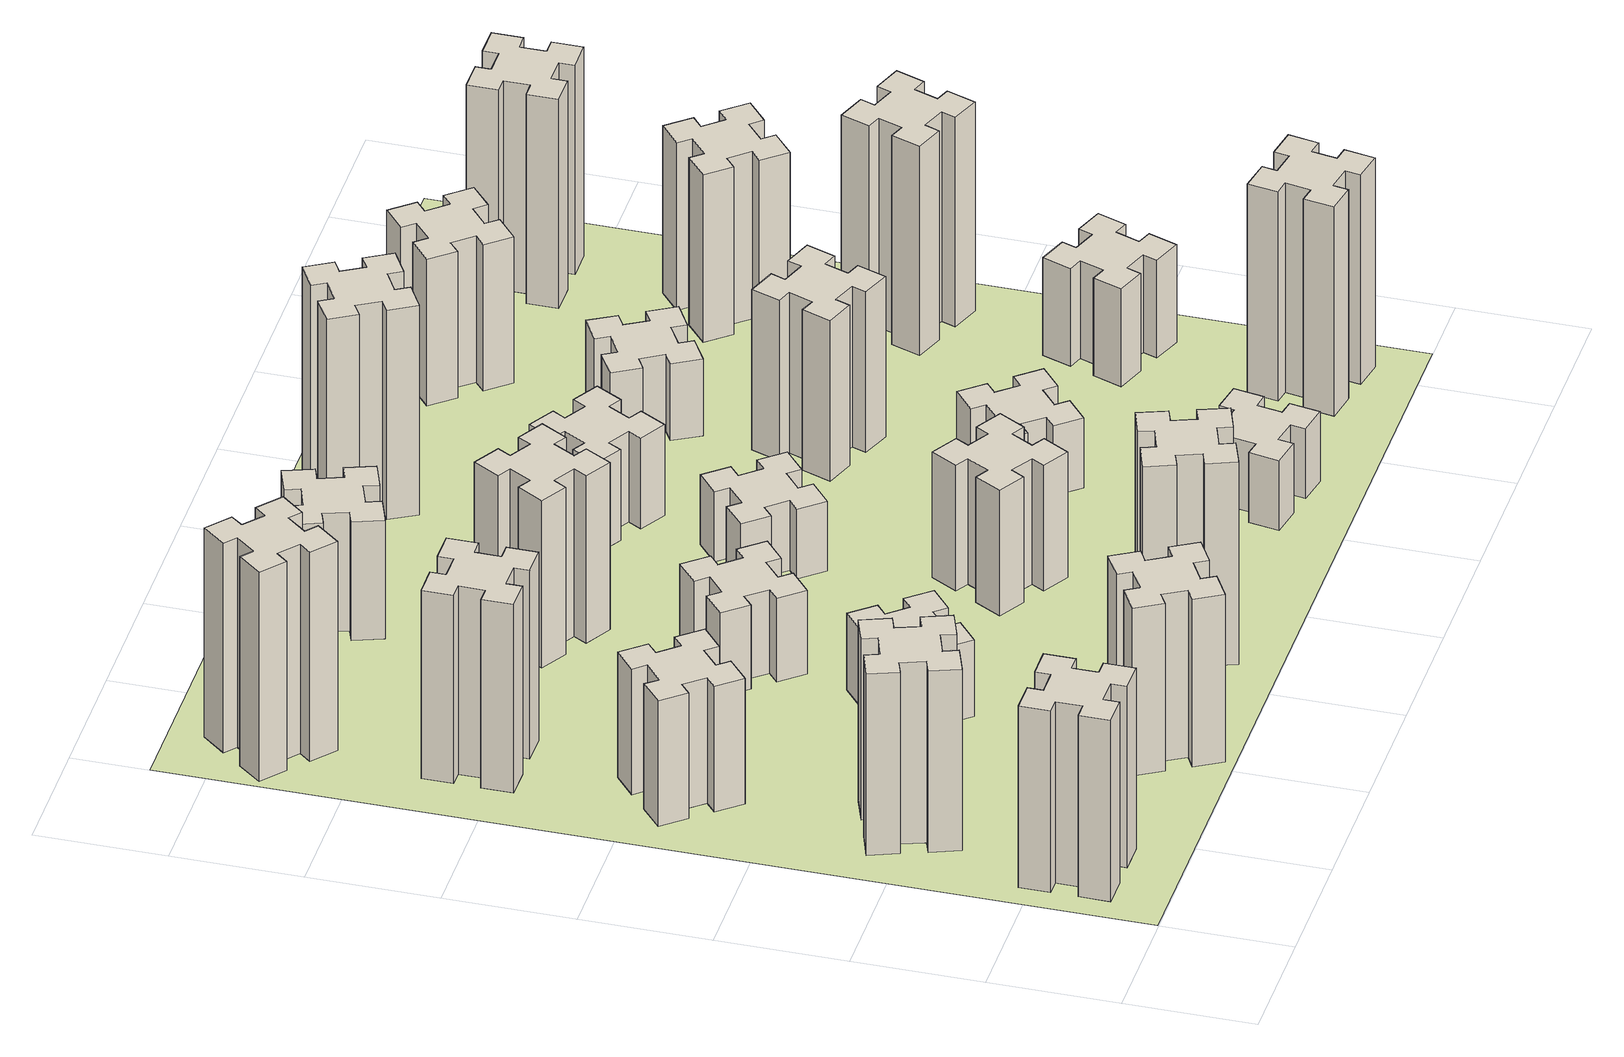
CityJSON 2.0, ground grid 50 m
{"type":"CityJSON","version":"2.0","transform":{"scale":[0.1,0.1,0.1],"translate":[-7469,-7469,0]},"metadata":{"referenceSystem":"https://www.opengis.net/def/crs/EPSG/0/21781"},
"CityObjects":{
"building1":{"type":"Building","attributes":{"class":"1000","function":"1000","usage":"1000","yearOfConstruction":2016,"roofType":"1000","measuredHeight":78,"storeysAboveGround":30,"storeysBelowGround":0},"geometry":[{"type":"Solid","lod":"1","boundaries":[[[[0,1,2,3,4,5,6,7,8,9,10,11,12,13,14,15,16,17,18,19]],[[17,16,20,21]],[[16,15,22,20]],[[15,14,23,22]],[[14,13,24,23]],[[13,12,25,24]],[[12,11,26,25]],[[11,10,27,26]],[[10,9,28,27]],[[9,8,29,28]],[[8,7,30,29]],[[7,6,31,30]],[[6,5,32,31]],[[5,4,33,32]],[[4,3,34,33]],[[3,2,35,34]],[[2,1,36,35]],[[1,0,37,36]],[[0,19,38,37]],[[19,18,39,38]],[[18,17,21,39]],[[24,25,26,27,28,29,30,31,32,33,34,35,36,37,38,39,21,20,22,23]]]]}]},
"building2":{"type":"Building","attributes":{"class":"1000","function":"1000","usage":"1000","yearOfConstruction":2016,"roofType":"1000","measuredHeight":78,"storeysAboveGround":30,"storeysBelowGround":0},"geometry":[{"type":"Solid","lod":"1","boundaries":[[[[40,41,42,43,44,45,46,47,48,49,50,51,52,53,54,55,56,57,58,59]],[[57,56,60,61]],[[56,55,62,60]],[[55,54,63,62]],[[54,53,64,63]],[[53,52,65,64]],[[52,51,66,65]],[[51,50,67,66]],[[50,49,68,67]],[[49,48,69,68]],[[48,47,70,69]],[[47,46,71,70]],[[46,45,72,71]],[[45,44,73,72]],[[44,43,74,73]],[[43,42,75,74]],[[42,41,76,75]],[[41,40,77,76]],[[40,59,78,77]],[[59,58,79,78]],[[58,57,61,79]],[[64,65,66,67,68,69,70,71,72,73,74,75,76,77,78,79,61,60,62,63]]]]}]},
"building3":{"type":"Building","attributes":{"class":"1000","function":"1000","usage":"1000","yearOfConstruction":2016,"roofType":"1000","measuredHeight":54,"storeysAboveGround":30,"storeysBelowGround":0},"geometry":[{"type":"Solid","lod":"1","boundaries":[[[[80,81,82,83,84,85,86,87,88,89,90,91,92,93,94,95,96,97,98,99]],[[97,96,100,101]],[[96,95,102,100]],[[95,94,103,102]],[[94,93,104,103]],[[93,92,105,104]],[[92,91,106,105]],[[91,90,107,106]],[[90,89,108,107]],[[89,88,109,108]],[[88,87,110,109]],[[87,86,111,110]],[[86,85,112,111]],[[85,84,113,112]],[[84,83,114,113]],[[83,82,115,114]],[[82,81,116,115]],[[81,80,117,116]],[[80,99,118,117]],[[99,98,119,118]],[[98,97,101,119]],[[104,105,106,107,108,109,110,111,112,113,114,115,116,117,118,119,101,100,102,103]]]]}]},
"building4":{"type":"Building","attributes":{"class":"1000","function":"1000","usage":"1000","yearOfConstruction":2016,"roofType":"1000","measuredHeight":81,"storeysAboveGround":30,"storeysBelowGround":0},"geometry":[{"type":"Solid","lod":"1","boundaries":[[[[120,121,122,123,124,125,126,127,128,129,130,131,132,133,134,135,136,137,138,139]],[[137,136,140,141]],[[136,135,142,140]],[[135,134,143,142]],[[134,133,144,143]],[[133,132,145,144]],[[132,131,146,145]],[[131,130,147,146]],[[130,129,148,147]],[[129,128,149,148]],[[128,127,150,149]],[[127,126,151,150]],[[126,125,152,151]],[[125,124,153,152]],[[124,123,154,153]],[[123,122,155,154]],[[122,121,156,155]],[[121,120,157,156]],[[120,139,158,157]],[[139,138,159,158]],[[138,137,141,159]],[[144,145,146,147,148,149,150,151,152,153,154,155,156,157,158,159,141,140,142,143]]]]}]},
"building5":{"type":"Building","attributes":{"class":"1000","function":"1000","usage":"1000","yearOfConstruction":2016,"roofType":"1000","measuredHeight":72,"storeysAboveGround":30,"storeysBelowGround":0},"geometry":[{"type":"Solid","lod":"1","boundaries":[[[[160,161,162,163,164,165,166,167,168,169,170,171,172,173,174,175,176,177,178,179]],[[177,176,180,181]],[[176,175,182,180]],[[175,174,183,182]],[[174,173,184,183]],[[173,172,185,184]],[[172,171,186,185]],[[171,170,187,186]],[[170,169,188,187]],[[169,168,189,188]],[[168,167,190,189]],[[167,166,191,190]],[[166,165,192,191]],[[165,164,193,192]],[[164,163,194,193]],[[163,162,195,194]],[[162,161,196,195]],[[161,160,197,196]],[[160,179,198,197]],[[179,178,199,198]],[[178,177,181,199]],[[184,185,186,187,188,189,190,191,192,193,194,195,196,197,198,199,181,180,182,183]]]]}]},
"building6":{"type":"Building","attributes":{"class":"1000","function":"1000","usage":"1000","yearOfConstruction":2016,"roofType":"1000","measuredHeight":90,"storeysAboveGround":30,"storeysBelowGround":0},"geometry":[{"type":"Solid","lod":"1","boundaries":[[[[200,201,202,203,204,205,206,207,208,209,210,211,212,213,214,215,216,217,218,219]],[[217,216,220,221]],[[216,215,222,220]],[[215,214,223,222]],[[214,213,224,223]],[[213,212,225,224]],[[212,211,226,225]],[[211,210,227,226]],[[210,209,228,227]],[[209,208,229,228]],[[208,207,230,229]],[[207,206,231,230]],[[206,205,232,231]],[[205,204,233,232]],[[204,203,234,233]],[[203,202,235,234]],[[202,201,236,235]],[[201,200,237,236]],[[200,219,238,237]],[[219,218,239,238]],[[218,217,221,239]],[[224,225,226,227,228,229,230,231,232,233,234,235,236,237,238,239,221,220,222,223]]]]}]},
"building7":{"type":"Building","attributes":{"class":"1000","function":"1000","usage":"1000","yearOfConstruction":2016,"roofType":"1000","measuredHeight":33,"storeysAboveGround":30,"storeysBelowGround":0},"geometry":[{"type":"Solid","lod":"1","boundaries":[[[[240,241,242,243,244,245,246,247,248,249,250,251,252,253,254,255,256,257,258,259]],[[257,256,260,261]],[[256,255,262,260]],[[255,254,263,262]],[[254,253,264,263]],[[253,252,265,264]],[[252,251,266,265]],[[251,250,267,266]],[[250,249,268,267]],[[249,248,269,268]],[[248,247,270,269]],[[247,246,271,270]],[[246,245,272,271]],[[245,244,273,272]],[[244,243,274,273]],[[243,242,275,274]],[[242,241,276,275]],[[241,240,277,276]],[[240,259,278,277]],[[259,258,279,278]],[[258,257,261,279]],[[264,265,266,267,268,269,270,271,272,273,274,275,276,277,278,279,261,260,262,263]]]]}]},
"building8":{"type":"Building","attributes":{"class":"1000","function":"1000","usage":"1000","yearOfConstruction":2016,"roofType":"1000","measuredHeight":36,"storeysAboveGround":30,"storeysBelowGround":0},"geometry":[{"type":"Solid","lod":"1","boundaries":[[[[280,281,282,283,284,285,286,287,288,289,290,291,292,293,294,295,296,297,298,299]],[[297,296,300,301]],[[296,295,302,300]],[[295,294,303,302]],[[294,293,304,303]],[[293,292,305,304]],[[292,291,306,305]],[[291,290,307,306]],[[290,289,308,307]],[[289,288,309,308]],[[288,287,310,309]],[[287,286,311,310]],[[286,285,312,311]],[[285,284,313,312]],[[284,283,314,313]],[[283,282,315,314]],[[282,281,316,315]],[[281,280,317,316]],[[280,299,318,317]],[[299,298,319,318]],[[298,297,301,319]],[[304,305,306,307,308,309,310,311,312,313,314,315,316,317,318,319,301,300,302,303]]]]}]},
"building9":{"type":"Building","attributes":{"class":"1000","function":"1000","usage":"1000","yearOfConstruction":2016,"roofType":"1000","measuredHeight":87,"storeysAboveGround":30,"storeysBelowGround":0},"geometry":[{"type":"Solid","lod":"1","boundaries":[[[[320,321,322,323,324,325,326,327,328,329,330,331,332,333,334,335,336,337,338,339]],[[337,336,340,341]],[[336,335,342,340]],[[335,334,343,342]],[[334,333,344,343]],[[333,332,345,344]],[[332,331,346,345]],[[331,330,347,346]],[[330,329,348,347]],[[329,328,349,348]],[[328,327,350,349]],[[327,326,351,350]],[[326,325,352,351]],[[325,324,353,352]],[[324,323,354,353]],[[323,322,355,354]],[[322,321,356,355]],[[321,320,357,356]],[[320,339,358,357]],[[339,338,359,358]],[[338,337,341,359]],[[344,345,346,347,348,349,350,351,352,353,354,355,356,357,358,359,341,340,342,343]]]]}]},
"building10":{"type":"Building","attributes":{"class":"1000","function":"1000","usage":"1000","yearOfConstruction":2016,"roofType":"1000","measuredHeight":72,"storeysAboveGround":30,"storeysBelowGround":0},"geometry":[{"type":"Solid","lod":"1","boundaries":[[[[360,361,362,363,364,365,366,367,368,369,370,371,372,373,374,375,376,377,378,379]],[[377,376,380,381]],[[376,375,382,380]],[[375,374,383,382]],[[374,373,384,383]],[[373,372,385,384]],[[372,371,386,385]],[[371,370,387,386]],[[370,369,388,387]],[[369,368,389,388]],[[368,367,390,389]],[[367,366,391,390]],[[366,365,392,391]],[[365,364,393,392]],[[364,363,394,393]],[[363,362,395,394]],[[362,361,396,395]],[[361,360,397,396]],[[360,379,398,397]],[[379,378,399,398]],[[378,377,381,399]],[[384,385,386,387,388,389,390,391,392,393,394,395,396,397,398,399,381,380,382,383]]]]}]},
"building11":{"type":"Building","attributes":{"class":"1000","function":"1000","usage":"1000","yearOfConstruction":2016,"roofType":"1000","measuredHeight":51,"storeysAboveGround":30,"storeysBelowGround":0},"geometry":[{"type":"Solid","lod":"1","boundaries":[[[[400,401,402,403,404,405,406,407,408,409,410,411,412,413,414,415,416,417,418,419]],[[417,416,420,421]],[[416,415,422,420]],[[415,414,423,422]],[[414,413,424,423]],[[413,412,425,424]],[[412,411,426,425]],[[411,410,427,426]],[[410,409,428,427]],[[409,408,429,428]],[[408,407,430,429]],[[407,406,431,430]],[[406,405,432,431]],[[405,404,433,432]],[[404,403,434,433]],[[403,402,435,434]],[[402,401,436,435]],[[401,400,437,436]],[[400,419,438,437]],[[419,418,439,438]],[[418,417,421,439]],[[424,425,426,427,428,429,430,431,432,433,434,435,436,437,438,439,421,420,422,423]]]]}]},
"building12":{"type":"Building","attributes":{"class":"1000","function":"1000","usage":"1000","yearOfConstruction":2016,"roofType":"1000","measuredHeight":54,"storeysAboveGround":30,"storeysBelowGround":0},"geometry":[{"type":"Solid","lod":"1","boundaries":[[[[440,441,442,443,444,445,446,447,448,449,450,451,452,453,454,455,456,457,458,459]],[[457,456,460,461]],[[456,455,462,460]],[[455,454,463,462]],[[454,453,464,463]],[[453,452,465,464]],[[452,451,466,465]],[[451,450,467,466]],[[450,449,468,467]],[[449,448,469,468]],[[448,447,470,469]],[[447,446,471,470]],[[446,445,472,471]],[[445,444,473,472]],[[444,443,474,473]],[[443,442,475,474]],[[442,441,476,475]],[[441,440,477,476]],[[440,459,478,477]],[[459,458,479,478]],[[458,457,461,479]],[[464,465,466,467,468,469,470,471,472,473,474,475,476,477,478,479,461,460,462,463]]]]}]},
"building13":{"type":"Building","attributes":{"class":"1000","function":"1000","usage":"1000","yearOfConstruction":2016,"roofType":"1000","measuredHeight":30,"storeysAboveGround":30,"storeysBelowGround":0},"geometry":[{"type":"Solid","lod":"1","boundaries":[[[[480,481,482,483,484,485,486,487,488,489,490,491,492,493,494,495,496,497,498,499]],[[497,496,500,501]],[[496,495,502,500]],[[495,494,503,502]],[[494,493,504,503]],[[493,492,505,504]],[[492,491,506,505]],[[491,490,507,506]],[[490,489,508,507]],[[489,488,509,508]],[[488,487,510,509]],[[487,486,511,510]],[[486,485,512,511]],[[485,484,513,512]],[[484,483,514,513]],[[483,482,515,514]],[[482,481,516,515]],[[481,480,517,516]],[[480,499,518,517]],[[499,498,519,518]],[[498,497,501,519]],[[504,505,506,507,508,509,510,511,512,513,514,515,516,517,518,519,501,500,502,503]]]]}]},
"building14":{"type":"Building","attributes":{"class":"1000","function":"1000","usage":"1000","yearOfConstruction":2016,"roofType":"1000","measuredHeight":39,"storeysAboveGround":30,"storeysBelowGround":0},"geometry":[{"type":"Solid","lod":"1","boundaries":[[[[520,521,522,523,524,525,526,527,528,529,530,531,532,533,534,535,536,537,538,539]],[[537,536,540,541]],[[536,535,542,540]],[[535,534,543,542]],[[534,533,544,543]],[[533,532,545,544]],[[532,531,546,545]],[[531,530,547,546]],[[530,529,548,547]],[[529,528,549,548]],[[528,527,550,549]],[[527,526,551,550]],[[526,525,552,551]],[[525,524,553,552]],[[524,523,554,553]],[[523,522,555,554]],[[522,521,556,555]],[[521,520,557,556]],[[520,539,558,557]],[[539,538,559,558]],[[538,537,541,559]],[[544,545,546,547,548,549,550,551,552,553,554,555,556,557,558,559,541,540,542,543]]]]}]},
"building15":{"type":"Building","attributes":{"class":"1000","function":"1000","usage":"1000","yearOfConstruction":2016,"roofType":"1000","measuredHeight":30,"storeysAboveGround":30,"storeysBelowGround":0},"geometry":[{"type":"Solid","lod":"1","boundaries":[[[[560,561,562,563,564,565,566,567,568,569,570,571,572,573,574,575,576,577,578,579]],[[577,576,580,581]],[[576,575,582,580]],[[575,574,583,582]],[[574,573,584,583]],[[573,572,585,584]],[[572,571,586,585]],[[571,570,587,586]],[[570,569,588,587]],[[569,568,589,588]],[[568,567,590,589]],[[567,566,591,590]],[[566,565,592,591]],[[565,564,593,592]],[[564,563,594,593]],[[563,562,595,594]],[[562,561,596,595]],[[561,560,597,596]],[[560,579,598,597]],[[579,578,599,598]],[[578,577,581,599]],[[584,585,586,587,588,589,590,591,592,593,594,595,596,597,598,599,581,580,582,583]]]]}]},
"building16":{"type":"Building","attributes":{"class":"1000","function":"1000","usage":"1000","yearOfConstruction":2016,"roofType":"1000","measuredHeight":90,"storeysAboveGround":30,"storeysBelowGround":0},"geometry":[{"type":"Solid","lod":"1","boundaries":[[[[600,601,602,603,604,605,606,607,608,609,610,611,612,613,614,615,616,617,618,619]],[[617,616,620,621]],[[616,615,622,620]],[[615,614,623,622]],[[614,613,624,623]],[[613,612,625,624]],[[612,611,626,625]],[[611,610,627,626]],[[610,609,628,627]],[[609,608,629,628]],[[608,607,630,629]],[[607,606,631,630]],[[606,605,632,631]],[[605,604,633,632]],[[604,603,634,633]],[[603,602,635,634]],[[602,601,636,635]],[[601,600,637,636]],[[600,619,638,637]],[[619,618,639,638]],[[618,617,621,639]],[[624,625,626,627,628,629,630,631,632,633,634,635,636,637,638,639,621,620,622,623]]]]}]},
"building17":{"type":"Building","attributes":{"class":"1000","function":"1000","usage":"1000","yearOfConstruction":2016,"roofType":"1000","measuredHeight":30,"storeysAboveGround":30,"storeysBelowGround":0},"geometry":[{"type":"Solid","lod":"1","boundaries":[[[[640,641,642,643,644,645,646,647,648,649,650,651,652,653,654,655,656,657,658,659]],[[657,656,660,661]],[[656,655,662,660]],[[655,654,663,662]],[[654,653,664,663]],[[653,652,665,664]],[[652,651,666,665]],[[651,650,667,666]],[[650,649,668,667]],[[649,648,669,668]],[[648,647,670,669]],[[647,646,671,670]],[[646,645,672,671]],[[645,644,673,672]],[[644,643,674,673]],[[643,642,675,674]],[[642,641,676,675]],[[641,640,677,676]],[[640,659,678,677]],[[659,658,679,678]],[[658,657,661,679]],[[664,665,666,667,668,669,670,671,672,673,674,675,676,677,678,679,661,660,662,663]]]]}]},
"building18":{"type":"Building","attributes":{"class":"1000","function":"1000","usage":"1000","yearOfConstruction":2016,"roofType":"1000","measuredHeight":69,"storeysAboveGround":30,"storeysBelowGround":0},"geometry":[{"type":"Solid","lod":"1","boundaries":[[[[680,681,682,683,684,685,686,687,688,689,690,691,692,693,694,695,696,697,698,699]],[[697,696,700,701]],[[696,695,702,700]],[[695,694,703,702]],[[694,693,704,703]],[[693,692,705,704]],[[692,691,706,705]],[[691,690,707,706]],[[690,689,708,707]],[[689,688,709,708]],[[688,687,710,709]],[[687,686,711,710]],[[686,685,712,711]],[[685,684,713,712]],[[684,683,714,713]],[[683,682,715,714]],[[682,681,716,715]],[[681,680,717,716]],[[680,699,718,717]],[[699,698,719,718]],[[698,697,701,719]],[[704,705,706,707,708,709,710,711,712,713,714,715,716,717,718,719,701,700,702,703]]]]}]},
"building19":{"type":"Building","attributes":{"class":"1000","function":"1000","usage":"1000","yearOfConstruction":2016,"roofType":"1000","measuredHeight":33,"storeysAboveGround":30,"storeysBelowGround":0},"geometry":[{"type":"Solid","lod":"1","boundaries":[[[[720,721,722,723,724,725,726,727,728,729,730,731,732,733,734,735,736,737,738,739]],[[737,736,740,741]],[[736,735,742,740]],[[735,734,743,742]],[[734,733,744,743]],[[733,732,745,744]],[[732,731,746,745]],[[731,730,747,746]],[[730,729,748,747]],[[729,728,749,748]],[[728,727,750,749]],[[727,726,751,750]],[[726,725,752,751]],[[725,724,753,752]],[[724,723,754,753]],[[723,722,755,754]],[[722,721,756,755]],[[721,720,757,756]],[[720,739,758,757]],[[739,738,759,758]],[[738,737,741,759]],[[744,745,746,747,748,749,750,751,752,753,754,755,756,757,758,759,741,740,742,743]]]]}]},
"building20":{"type":"Building","attributes":{"class":"1000","function":"1000","usage":"1000","yearOfConstruction":2016,"roofType":"1000","measuredHeight":90,"storeysAboveGround":30,"storeysBelowGround":0},"geometry":[{"type":"Solid","lod":"1","boundaries":[[[[760,761,762,763,764,765,766,767,768,769,770,771,772,773,774,775,776,777,778,779]],[[777,776,780,781]],[[776,775,782,780]],[[775,774,783,782]],[[774,773,784,783]],[[773,772,785,784]],[[772,771,786,785]],[[771,770,787,786]],[[770,769,788,787]],[[769,768,789,788]],[[768,767,790,789]],[[767,766,791,790]],[[766,765,792,791]],[[765,764,793,792]],[[764,763,794,793]],[[763,762,795,794]],[[762,761,796,795]],[[761,760,797,796]],[[760,779,798,797]],[[779,778,799,798]],[[778,777,781,799]],[[784,785,786,787,788,789,790,791,792,793,794,795,796,797,798,799,781,780,782,783]]]]}]},
"building21":{"type":"Building","attributes":{"class":"1000","function":"1000","usage":"1000","yearOfConstruction":2016,"roofType":"1000","measuredHeight":63,"storeysAboveGround":30,"storeysBelowGround":0},"geometry":[{"type":"Solid","lod":"1","boundaries":[[[[800,801,802,803,804,805,806,807,808,809,810,811,812,813,814,815,816,817,818,819]],[[817,816,820,821]],[[816,815,822,820]],[[815,814,823,822]],[[814,813,824,823]],[[813,812,825,824]],[[812,811,826,825]],[[811,810,827,826]],[[810,809,828,827]],[[809,808,829,828]],[[808,807,830,829]],[[807,806,831,830]],[[806,805,832,831]],[[805,804,833,832]],[[804,803,834,833]],[[803,802,835,834]],[[802,801,836,835]],[[801,800,837,836]],[[800,819,838,837]],[[819,818,839,838]],[[818,817,821,839]],[[824,825,826,827,828,829,830,831,832,833,834,835,836,837,838,839,821,820,822,823]]]]}]},
"building22":{"type":"Building","attributes":{"class":"1000","function":"1000","usage":"1000","yearOfConstruction":2016,"roofType":"1000","measuredHeight":42,"storeysAboveGround":30,"storeysBelowGround":0},"geometry":[{"type":"Solid","lod":"1","boundaries":[[[[840,841,842,843,844,845,846,847,848,849,850,851,852,853,854,855,856,857,858,859]],[[857,856,860,861]],[[856,855,862,860]],[[855,854,863,862]],[[854,853,864,863]],[[853,852,865,864]],[[852,851,866,865]],[[851,850,867,866]],[[850,849,868,867]],[[849,848,869,868]],[[848,847,870,869]],[[847,846,871,870]],[[846,845,872,871]],[[845,844,873,872]],[[844,843,874,873]],[[843,842,875,874]],[[842,841,876,875]],[[841,840,877,876]],[[840,859,878,877]],[[859,858,879,878]],[[858,857,861,879]],[[864,865,866,867,868,869,870,871,872,873,874,875,876,877,878,879,861,860,862,863]]]]}]},
"building23":{"type":"Building","attributes":{"class":"1000","function":"1000","usage":"1000","yearOfConstruction":2016,"roofType":"1000","measuredHeight":90,"storeysAboveGround":30,"storeysBelowGround":0},"geometry":[{"type":"Solid","lod":"1","boundaries":[[[[880,881,882,883,884,885,886,887,888,889,890,891,892,893,894,895,896,897,898,899]],[[897,896,900,901]],[[896,895,902,900]],[[895,894,903,902]],[[894,893,904,903]],[[893,892,905,904]],[[892,891,906,905]],[[891,890,907,906]],[[890,889,908,907]],[[889,888,909,908]],[[888,887,910,909]],[[887,886,911,910]],[[886,885,912,911]],[[885,884,913,912]],[[884,883,914,913]],[[883,882,915,914]],[[882,881,916,915]],[[881,880,917,916]],[[880,899,918,917]],[[899,898,919,918]],[[898,897,901,919]],[[904,905,906,907,908,909,910,911,912,913,914,915,916,917,918,919,901,900,902,903]]]]}]},
"building24":{"type":"Building","attributes":{"class":"1000","function":"1000","usage":"1000","yearOfConstruction":2016,"roofType":"1000","measuredHeight":72,"storeysAboveGround":30,"storeysBelowGround":0},"geometry":[{"type":"Solid","lod":"1","boundaries":[[[[920,921,922,923,924,925,926,927,928,929,930,931,932,933,934,935,936,937,938,939]],[[937,936,940,941]],[[936,935,942,940]],[[935,934,943,942]],[[934,933,944,943]],[[933,932,945,944]],[[932,931,946,945]],[[931,930,947,946]],[[930,929,948,947]],[[929,928,949,948]],[[928,927,950,949]],[[927,926,951,950]],[[926,925,952,951]],[[925,924,953,952]],[[924,923,954,953]],[[923,922,955,954]],[[922,921,956,955]],[[921,920,957,956]],[[920,939,958,957]],[[939,938,959,958]],[[938,937,941,959]],[[944,945,946,947,948,949,950,951,952,953,954,955,956,957,958,959,941,940,942,943]]]]}]},
"building25":{"type":"Building","attributes":{"class":"1000","function":"1000","usage":"1000","yearOfConstruction":2016,"roofType":"1000","measuredHeight":90,"storeysAboveGround":30,"storeysBelowGround":0},"geometry":[{"type":"Solid","lod":"1","boundaries":[[[[960,961,962,963,964,965,966,967,968,969,970,971,972,973,974,975,976,977,978,979]],[[977,976,980,981]],[[976,975,982,980]],[[975,974,983,982]],[[974,973,984,983]],[[973,972,985,984]],[[972,971,986,985]],[[971,970,987,986]],[[970,969,988,987]],[[969,968,989,988]],[[968,967,990,989]],[[967,966,991,990]],[[966,965,992,991]],[[965,964,993,992]],[[964,963,994,993]],[[963,962,995,994]],[[962,961,996,995]],[[961,960,997,996]],[[960,979,998,997]],[[979,978,999,998]],[[978,977,981,999]],[[984,985,986,987,988,989,990,991,992,993,994,995,996,997,998,999,981,980,982,983]]]]}]},
"landuse1":{"type":"LandUse","attributes":{"name":"plot1","function":"1010"},"geometry":[{"type":"MultiSurface","lod":"1","boundaries":[[[1000,1001,1002,1003]]]}]}
},
"vertices":[
[165,425,0],[165,325,0],[105,325,0],[105,205,0],[225,205,0],[225,265,0],[325,265,0],[325,205,0],[445,205,0],[445,325,0],[385,325,0],[385,425,0],[445,425,0],[445,545,0],[325,545,0],[325,485,0],[225,485,0],[225,545,0],[105,545,0],[105,425,0],[225,485,780],[225,545,780],[325,485,780],[325,545,780],[445,545,780],[445,425,780],[385,425,780],[385,325,780],[445,325,780],[445,205,780],[325,205,780],[325,265,780],[225,265,780],[225,205,780],[105,205,780],[105,325,780],[165,325,780],[165,425,780],[105,425,780],[105,545,780],
[255,1025,0],[289,931,0],[233,910,0],[274,797,0],[387,839,0],[366,895,0],[460,929,0],[480,873,0],[593,914,0],[552,1027,0],[496,1006,0],[462,1100,0],[518,1120,0],[477,1233,0],[364,1192,0],[385,1136,0],[291,1102,0],[270,1158,0],[157,1117,0],[199,1004,0],[291,1102,780],[270,1158,780],[385,1136,780],[364,1192,780],[477,1233,780],[518,1120,780],[462,1100,780],[496,1006,780],[552,1027,780],[593,914,780],[480,873,780],[460,929,780],[366,895,780],[387,839,780],[274,797,780],[233,910,780],[289,931,780],[255,1025,780],[199,1004,780],[157,1117,780],
[492,1888,0],[427,1964,0],[473,2003,0],[396,2095,0],[304,2018,0],[343,1972,0],[266,1907,0],[228,1953,0],[136,1876,0],[213,1784,0],[259,1823,0],[323,1746,0],[277,1708,0],[354,1616,0],[446,1693,0],[408,1739,0],[484,1803,0],[523,1757,0],[615,1834,0],[538,1926,0],[484,1803,540],[523,1757,540],[408,1739,540],[446,1693,540],[354,1616,540],[277,1708,540],[323,1746,540],[259,1823,540],[213,1784,540],[136,1876,540],[228,1953,540],[266,1907,540],[343,1972,540],[304,2018,540],[396,2095,540],[473,2003,540],[427,1964,540],[492,1888,540],[538,1926,540],[615,1834,540],
[485,2545,0],[485,2645,0],[545,2645,0],[545,2765,0],[425,2765,0],[425,2705,0],[325,2705,0],[325,2765,0],[205,2765,0],[205,2645,0],[265,2645,0],[265,2545,0],[205,2545,0],[205,2425,0],[325,2425,0],[325,2485,0],[425,2485,0],[425,2425,0],[545,2425,0],[545,2545,0],[425,2485,810],[425,2425,810],[325,2485,810],[325,2425,810],[205,2425,810],[205,2545,810],[265,2545,810],[265,2645,810],[205,2645,810],[205,2765,810],[325,2765,810],[325,2705,810],[425,2705,810],[425,2765,810],[545,2765,810],[545,2645,810],[485,2645,810],[485,2545,810],[545,2545,810],[545,2425,810],
[1236,287,0],[1186,374,0],[1238,404,0],[1178,508,0],[1074,448,0],[1104,396,0],[1017,346,0],[987,398,0],[883,338,0],[943,234,0],[995,264,0],[1045,177,0],[993,147,0],[1053,43,0],[1157,103,0],[1127,155,0],[1214,205,0],[1244,153,0],[1348,213,0],[1288,317,0],[1214,205,720],[1244,153,720],[1127,155,720],[1157,103,720],[1053,43,720],[993,147,720],[1045,177,720],[995,264,720],[943,234,720],[883,338,720],[987,398,720],[1017,346,720],[1104,396,720],[1074,448,720],[1178,508,720],[1238,404,720],[1186,374,720],[1236,287,720],[1288,317,720],[1348,213,720],
[384,3387,0],[308,3452,0],[346,3498,0],[254,3575,0],[177,3483,0],[223,3444,0],[159,3368,0],[113,3406,0],[36,3314,0],[128,3237,0],[166,3283,0],[243,3219,0],[204,3173,0],[296,3096,0],[373,3188,0],[327,3226,0],[392,3303,0],[438,3264,0],[515,3356,0],[423,3433,0],[392,3303,900],[438,3264,900],[327,3226,900],[373,3188,900],[296,3096,900],[204,3173,900],[243,3219,900],[166,3283,900],[128,3237,900],[36,3314,900],[113,3406,900],[159,3368,900],[223,3444,900],[177,3483,900],[254,3575,900],[346,3498,900],[308,3452,900],[384,3387,900],[423,3433,900],[515,3356,900],
[1083,1332,0],[1006,1267,0],[968,1313,0],[876,1236,0],[953,1144,0],[999,1183,0],[1063,1106,0],[1017,1068,0],[1094,976,0],[1186,1053,0],[1148,1099,0],[1224,1163,0],[1263,1117,0],[1355,1194,0],[1278,1286,0],[1232,1248,0],[1167,1324,0],[1213,1363,0],[1136,1455,0],[1044,1378,0],[1167,1324,330],[1213,1363,330],[1232,1248,330],[1278,1286,330],[1355,1194,330],[1263,1117,330],[1224,1163,330],[1148,1099,330],[1186,1053,330],[1094,976,330],[1017,1068,330],[1063,1106,330],[999,1183,330],[953,1144,330],[876,1236,330],[968,1313,330],[1006,1267,330],[1083,1332,330],[1044,1378,330],[1136,1455,330],
[1183,1972,0],[1106,1907,0],[1068,1953,0],[976,1876,0],[1053,1784,0],[1099,1823,0],[1163,1746,0],[1117,1708,0],[1194,1616,0],[1286,1693,0],[1248,1739,0],[1324,1803,0],[1363,1757,0],[1455,1834,0],[1378,1926,0],[1332,1888,0],[1267,1964,0],[1313,2003,0],[1236,2095,0],[1144,2018,0],[1267,1964,360],[1313,2003,360],[1332,1888,360],[1378,1926,360],[1455,1834,360],[1363,1757,360],[1324,1803,360],[1248,1739,360],[1286,1693,360],[1194,1616,360],[1117,1708,360],[1163,1746,360],[1099,1823,360],[1053,1784,360],[976,1876,360],[1068,1953,360],[1106,1907,360],[1183,1972,360],[1144,2018,360],[1236,2095,360],
[1765,496,0],[1671,462,0],[1650,518,0],[1537,477,0],[1579,364,0],[1635,385,0],[1669,291,0],[1613,270,0],[1654,157,0],[1767,199,0],[1746,255,0],[1840,289,0],[1860,233,0],[1973,274,0],[1932,387,0],[1876,366,0],[1842,460,0],[1898,480,0],[1857,593,0],[1744,552,0],[1842,460,870],[1898,480,870],[1876,366,870],[1932,387,870],[1973,274,870],[1860,233,870],[1840,289,870],[1746,255,870],[1767,199,870],[1654,157,870],[1613,270,870],[1669,291,870],[1635,385,870],[1579,364,870],[1537,477,870],[1650,518,870],[1671,462,870],[1765,496,870],[1744,552,870],[1857,593,870],
[1117,2525,0],[1204,2475,0],[1174,2423,0],[1278,2363,0],[1338,2467,0],[1286,2497,0],[1336,2584,0],[1388,2554,0],[1448,2658,0],[1344,2718,0],[1314,2666,0],[1227,2716,0],[1257,2768,0],[1153,2828,0],[1093,2724,0],[1145,2694,0],[1095,2607,0],[1043,2637,0],[983,2533,0],[1087,2473,0],[1095,2607,720],[1043,2637,720],[1145,2694,720],[1093,2724,720],[1153,2828,720],[1257,2768,720],[1227,2716,720],[1314,2666,720],[1344,2718,720],[1448,2658,720],[1388,2554,720],[1336,2584,720],[1286,2497,720],[1338,2467,720],[1278,2363,720],[1174,2423,720],[1204,2475,720],[1117,2525,720],[1087,2473,720],[983,2533,720],
[1125,3456,0],[1031,3422,0],[1010,3478,0],[897,3437,0],[939,3324,0],[995,3345,0],[1029,3251,0],[973,3230,0],[1014,3117,0],[1127,3159,0],[1106,3215,0],[1200,3249,0],[1220,3193,0],[1333,3234,0],[1292,3347,0],[1236,3326,0],[1202,3420,0],[1258,3440,0],[1217,3553,0],[1104,3512,0],[1202,3420,510],[1258,3440,510],[1236,3326,510],[1292,3347,510],[1333,3234,510],[1220,3193,510],[1200,3249,510],[1106,3215,510],[1127,3159,510],[1014,3117,510],[973,3230,510],[1029,3251,510],[995,3345,510],[939,3324,510],[897,3437,510],[1010,3478,510],[1031,3422,510],[1125,3456,510],[1104,3512,510],[1217,3553,510],
[2026,1017,0],[2076,1104,0],[2128,1074,0],[2188,1178,0],[2084,1238,0],[2054,1186,0],[1967,1236,0],[1997,1288,0],[1893,1348,0],[1833,1244,0],[1885,1214,0],[1835,1127,0],[1783,1157,0],[1723,1053,0],[1827,993,0],[1857,1045,0],[1944,995,0],[1914,943,0],[2018,883,0],[2078,987,0],[1944,995,540],[1914,943,540],[1857,1045,540],[1827,993,540],[1723,1053,540],[1783,1157,540],[1835,1127,540],[1885,1214,540],[1833,1244,540],[1893,1348,540],[1997,1288,540],[1967,1236,540],[2054,1186,540],[2084,1238,540],[2188,1178,540],[2128,1074,540],[2076,1104,540],[2026,1017,540],[2078,987,540],[2018,883,540],
[1972,1988,0],[1907,2064,0],[1953,2103,0],[1876,2195,0],[1784,2118,0],[1823,2072,0],[1746,2007,0],[1708,2053,0],[1616,1976,0],[1693,1884,0],[1739,1923,0],[1803,1846,0],[1757,1808,0],[1834,1716,0],[1926,1793,0],[1888,1839,0],[1964,1903,0],[2003,1857,0],[2095,1934,0],[2018,2026,0],[1964,1903,300],[2003,1857,300],[1888,1839,300],[1926,1793,300],[1834,1716,300],[1757,1808,300],[1803,1846,300],[1739,1923,300],[1693,1884,300],[1616,1976,300],[1708,2053,300],[1746,2007,300],[1823,2072,300],[1784,2118,300],[1876,2195,300],[1953,2103,300],[1907,2064,300],[1972,1988,300],[2018,2026,300],[2095,1934,300],
[2026,2497,0],[2076,2584,0],[2128,2554,0],[2188,2658,0],[2084,2718,0],[2054,2666,0],[1967,2716,0],[1997,2768,0],[1893,2828,0],[1833,2724,0],[1885,2694,0],[1835,2607,0],[1783,2637,0],[1723,2533,0],[1827,2473,0],[1857,2525,0],[1944,2475,0],[1914,2423,0],[2018,2363,0],[2078,2467,0],[1944,2475,390],[1914,2423,390],[1857,2525,390],[1827,2473,390],[1723,2533,390],[1783,2637,390],[1835,2607,390],[1885,2694,390],[1833,2724,390],[1893,2828,390],[1997,2768,390],[1967,2716,390],[2054,2666,390],[2084,2718,390],[2188,2658,390],[2128,2554,390],[2076,2584,390],[2026,2497,390],[2078,2467,390],[2018,2363,390],
[2596,444,0],[2578,345,0],[2519,356,0],[2498,237,0],[2617,217,0],[2627,276,0],[2725,258,0],[2715,199,0],[2833,178,0],[2854,297,0],[2795,307,0],[2812,405,0],[2871,395,0],[2892,513,0],[2774,534,0],[2764,475,0],[2665,492,0],[2676,551,0],[2557,572,0],[2537,454,0],[2665,492,300],[2676,551,300],[2764,475,300],[2774,534,300],[2892,513,300],[2871,395,300],[2812,405,300],[2795,307,300],[2854,297,300],[2833,178,300],[2715,199,300],[2725,258,300],[2627,276,300],[2617,217,300],[2498,237,300],[2519,356,300],[2578,345,300],[2596,444,300],[2537,454,300],[2557,572,300],
[1844,3556,0],[1757,3506,0],[1727,3558,0],[1623,3498,0],[1683,3394,0],[1735,3424,0],[1785,3337,0],[1733,3307,0],[1793,3203,0],[1897,3263,0],[1867,3315,0],[1954,3365,0],[1984,3313,0],[2088,3373,0],[2028,3477,0],[1976,3447,0],[1926,3534,0],[1978,3564,0],[1918,3668,0],[1814,3608,0],[1926,3534,900],[1978,3564,900],[1976,3447,900],[2028,3477,900],[2088,3373,900],[1984,3313,900],[1954,3365,900],[1867,3315,900],[1897,3263,900],[1793,3203,900],[1733,3307,900],[1785,3337,900],[1735,3424,900],[1683,3394,900],[1623,3498,900],[1727,3558,900],[1757,3506,900],[1844,3556,900],[1814,3608,900],[1918,3668,900],
[2628,1099,0],[2704,1163,0],[2743,1117,0],[2835,1194,0],[2758,1286,0],[2712,1248,0],[2647,1324,0],[2693,1363,0],[2616,1455,0],[2524,1378,0],[2563,1332,0],[2486,1267,0],[2448,1313,0],[2356,1236,0],[2433,1144,0],[2479,1183,0],[2543,1106,0],[2497,1068,0],[2574,976,0],[2666,1053,0],[2543,1106,300],[2497,1068,300],[2479,1183,300],[2433,1144,300],[2356,1236,300],[2448,1313,300],[2486,1267,300],[2563,1332,300],[2524,1378,300],[2616,1455,300],[2693,1363,300],[2647,1324,300],[2712,1248,300],[2758,1286,300],[2835,1194,300],[2743,1117,300],[2704,1163,300],[2628,1099,300],[2666,1053,300],[2574,976,300],
[2682,1871,0],[2716,1965,0],[2772,1944,0],[2813,2057,0],[2700,2098,0],[2680,2042,0],[2586,2076,0],[2607,2132,0],[2494,2173,0],[2453,2060,0],[2509,2040,0],[2475,1946,0],[2419,1967,0],[2377,1854,0],[2490,1813,0],[2511,1869,0],[2605,1835,0],[2584,1779,0],[2697,1737,0],[2738,1850,0],[2605,1835,690],[2584,1779,690],[2511,1869,690],[2490,1813,690],[2377,1854,690],[2419,1967,690],[2475,1946,690],[2509,2040,690],[2453,2060,690],[2494,2173,690],[2607,2132,690],[2586,2076,690],[2680,2042,690],[2700,2098,690],[2813,2057,690],[2772,1944,690],[2716,1965,690],[2682,1871,690],[2738,1850,690],[2697,1737,690],
[2475,2584,0],[2525,2497,0],[2473,2467,0],[2533,2363,0],[2637,2423,0],[2607,2475,0],[2694,2525,0],[2724,2473,0],[2828,2533,0],[2768,2637,0],[2716,2607,0],[2666,2694,0],[2718,2724,0],[2658,2828,0],[2554,2768,0],[2584,2716,0],[2497,2666,0],[2467,2718,0],[2363,2658,0],[2423,2554,0],[2497,2666,330],[2467,2718,330],[2584,2716,330],[2554,2768,330],[2658,2828,330],[2718,2724,330],[2666,2694,330],[2716,2607,330],[2768,2637,330],[2828,2533,330],[2724,2473,330],[2694,2525,330],[2607,2475,330],[2637,2423,330],[2533,2363,330],[2473,2467,330],[2525,2497,330],[2475,2584,330],[2423,2554,330],[2363,2658,330],
[3504,475,0],[3405,492,0],[3416,551,0],[3297,572,0],[3277,454,0],[3336,444,0],[3318,345,0],[3259,356,0],[3238,237,0],[3357,217,0],[3367,276,0],[3465,258,0],[3455,199,0],[3573,178,0],[3594,297,0],[3535,307,0],[3552,405,0],[3611,395,0],[3632,513,0],[3514,534,0],[3552,405,900],[3611,395,900],[3535,307,900],[3594,297,900],[3573,178,900],[3455,199,900],[3465,258,900],[3367,276,900],[3357,217,900],[3238,237,900],[3259,356,900],[3318,345,900],[3336,444,900],[3277,454,900],[3297,572,900],[3416,551,900],[3405,492,900],[3504,475,900],[3514,534,900],[3632,513,900],
[2812,3368,0],[2747,3444,0],[2793,3483,0],[2716,3575,0],[2624,3498,0],[2663,3452,0],[2586,3387,0],[2548,3433,0],[2456,3356,0],[2533,3264,0],[2579,3303,0],[2643,3226,0],[2597,3188,0],[2674,3096,0],[2766,3173,0],[2728,3219,0],[2804,3283,0],[2843,3237,0],[2935,3314,0],[2858,3406,0],[2804,3283,630],[2843,3237,630],[2728,3219,630],[2766,3173,630],[2674,3096,630],[2597,3188,630],[2643,3226,630],[2579,3303,630],[2533,3264,630],[2456,3356,630],[2548,3433,630],[2586,3387,630],[2663,3452,630],[2624,3498,630],[2716,3575,630],[2793,3483,630],[2747,3444,630],[2812,3368,630],[2858,3406,630],[2935,3314,630],
[3351,1029,0],[3445,995,0],[3424,939,0],[3537,897,0],[3578,1010,0],[3522,1031,0],[3556,1125,0],[3612,1104,0],[3653,1217,0],[3540,1258,0],[3520,1202,0],[3426,1236,0],[3447,1292,0],[3334,1333,0],[3293,1220,0],[3349,1200,0],[3315,1106,0],[3259,1127,0],[3217,1014,0],[3330,973,0],[3315,1106,420],[3259,1127,420],[3349,1200,420],[3293,1220,420],[3334,1333,420],[3447,1292,420],[3426,1236,420],[3520,1202,420],[3540,1258,420],[3653,1217,420],[3612,1104,420],[3556,1125,420],[3522,1031,420],[3578,1010,420],[3537,897,420],[3424,939,420],[3445,995,420],[3351,1029,420],[3330,973,420],[3217,1014,420],
[3520,1942,0],[3426,1976,0],[3447,2032,0],[3334,2073,0],[3293,1960,0],[3349,1940,0],[3315,1846,0],[3259,1867,0],[3217,1754,0],[3330,1713,0],[3351,1769,0],[3445,1735,0],[3424,1679,0],[3537,1637,0],[3578,1750,0],[3522,1771,0],[3556,1865,0],[3612,1844,0],[3653,1957,0],[3540,1998,0],[3556,1865,900],[3612,1844,900],[3522,1771,900],[3578,1750,900],[3537,1637,900],[3424,1679,900],[3445,1735,900],[3351,1769,900],[3330,1713,900],[3217,1754,900],[3259,1867,900],[3315,1846,900],[3349,1940,900],[3293,1960,900],[3334,2073,900],[3447,2032,900],[3426,1976,900],[3520,1942,900],[3540,1998,900],[3653,1957,900],
[3219,2463,0],[3283,2386,0],[3237,2348,0],[3314,2256,0],[3406,2333,0],[3368,2379,0],[3444,2443,0],[3483,2397,0],[3575,2474,0],[3498,2566,0],[3452,2528,0],[3387,2604,0],[3433,2643,0],[3356,2735,0],[3264,2658,0],[3303,2612,0],[3226,2547,0],[3188,2593,0],[3096,2516,0],[3173,2424,0],[3226,2547,720],[3188,2593,720],[3303,2612,720],[3264,2658,720],[3356,2735,720],[3433,2643,720],[3387,2604,720],[3452,2528,720],[3498,2566,720],[3575,2474,720],[3483,2397,720],[3444,2443,720],[3368,2379,720],[3406,2333,720],[3314,2256,720],[3237,2348,720],[3283,2386,720],[3219,2463,720],[3173,2424,720],[3096,2516,720],
[3285,3125,0],[3385,3125,0],[3385,3065,0],[3505,3065,0],[3505,3185,0],[3445,3185,0],[3445,3285,0],[3505,3285,0],[3505,3405,0],[3385,3405,0],[3385,3345,0],[3285,3345,0],[3285,3405,0],[3165,3405,0],[3165,3285,0],[3225,3285,0],[3225,3185,0],[3165,3185,0],[3165,3065,0],[3285,3065,0],[3225,3185,900],[3165,3185,900],[3225,3285,900],[3165,3285,900],[3165,3405,900],[3285,3405,900],[3285,3345,900],[3385,3345,900],[3385,3405,900],[3505,3405,900],[3505,3285,900],[3445,3285,900],[3445,3185,900],[3505,3185,900],[3505,3065,900],[3385,3065,900],[3385,3125,900],[3285,3125,900],[3285,3065,900],[3165,3065,900],
[5,3705,0],[3705,3705,0],[3705,5,0],[5,5,0]
]}
